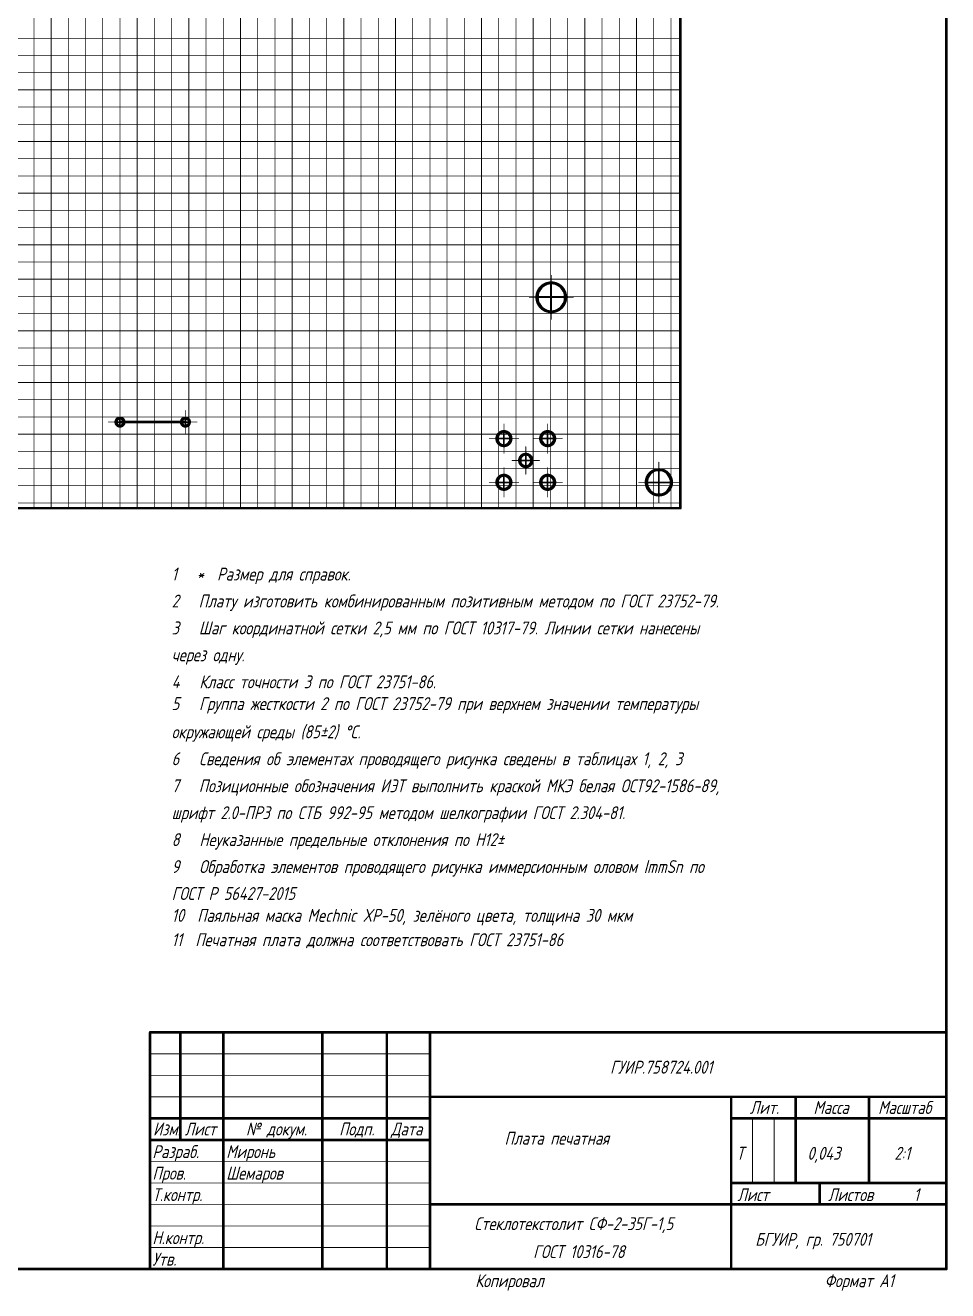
# Model space of a CAD drawing. Header units: millimetres. Extents: x 95 to 923, y 69 to 658.
# Drawn here: x 709.1 to 923.4, y 69 to 363 of the extents above; entities that cross this region are included whole.
import ezdxf

# ---------------------------------------------------------------- set-up
doc = ezdxf.new("R2010")
doc.units = ezdxf.units.MM
for name, color, linetype in [('Mechanical11', 56, 'Continuous'), ('Mechanical12', 56, 'Continuous'), ('Mechanical13', 56, 'Continuous'), ('Mechanical7', 56, 'Continuous'), ('Mechanical9', 56, 'Continuous')]:
    doc.layers.add(name, color=color, linetype=linetype)
doc.styles.add('GOST type A', font='', dxfattribs={"height": 0.2})
doc.styles.get('GOST type A').set_extended_font_data('GOST type A', italic=True)

msp = doc.modelspace()

# ---------------------------------------------------------------- linework, layer by layer
at = {"layer": 'Mechanical11', "color": 7}
for p, q in [((831.34, 299.82), (828.23, 299.82)), ((828.23, 299.82), (828.27, 299.34)), ((828.27, 299.34), (828.38, 298.86)), ((828.38, 298.86), (828.57, 298.41)), ((828.57, 298.41), (828.83, 297.99)), ((828.83, 297.99), (829.14, 297.62)), ((829.14, 297.62), (829.51, 297.31)), ((829.51, 297.31), (829.93, 297.05)), ((829.93, 297.05), (830.38, 296.86)), ((831.34, 296.71), (831.34, 299.82)), ((830.38, 296.86), (830.86, 296.75)), ((830.86, 296.75), (831.34, 296.71)), ((731.14, 270.82), (730.44, 270.82)), ((730.44, 270.82), (730.46, 270.64)), ((730.46, 270.64), (730.53, 270.47)), ((731.32, 271.5), (731.14, 271.53)), ((731.14, 271.53), (731.14, 270.82)), ((731.14, 270.12), (731.14, 270.82)), ((731.14, 270.82), (731.85, 270.82)), ((731.49, 271.43), (731.32, 271.5)), ((731.64, 271.32), (731.49, 271.43)), ((731.75, 271.17), (731.64, 271.32)), ((731.82, 271), (731.75, 271.17)), ((731.85, 270.82), (731.82, 271)), ((746.34, 270.82), (745.64, 270.82)), ((745.64, 270.82), (745.66, 270.64)), ((745.66, 270.64), (745.73, 270.47)), ((746.52, 271.5), (746.34, 271.53)), ((746.34, 271.53), (746.34, 270.82)), ((746.34, 270.12), (746.34, 270.82)), ((746.34, 270.82), (747.05, 270.82)), ((746.69, 271.43), (746.52, 271.5)), ((746.84, 271.32), (746.69, 271.43)), ((746.95, 271.17), (746.84, 271.32)), ((747.02, 271), (746.95, 271.17)), ((747.05, 270.82), (747.02, 271)), ((730.53, 270.47), (730.64, 270.32)), ((730.64, 270.32), (730.79, 270.21)), ((730.79, 270.21), (730.96, 270.14)), ((730.96, 270.14), (731.14, 270.12)), ((745.73, 270.47), (745.84, 270.32)), ((745.84, 270.32), (745.99, 270.21)), ((745.99, 270.21), (746.16, 270.14)), ((746.16, 270.14), (746.34, 270.12)), ((819.12, 267.69), (818.98, 267.35)), ((819.34, 267.98), (819.12, 267.69)), ((819.64, 268.2), (819.34, 267.98)), ((819.98, 268.35), (819.64, 268.2)), ((820.34, 268.39), (819.98, 268.35)), ((820.34, 266.98), (820.34, 268.39)), ((829.28, 267.69), (829.14, 267.35)), ((829.5, 267.98), (829.28, 267.69)), ((829.8, 268.2), (829.5, 267.98)), ((830.14, 268.35), (829.8, 268.2)), ((830.5, 268.39), (830.14, 268.35)), ((830.5, 266.98), (830.5, 268.39)), ((818.98, 267.35), (818.93, 266.98)), ((820.34, 266.98), (818.93, 266.98)), ((818.93, 266.98), (818.98, 266.62)), ((818.93, 266.98), (820.34, 266.98)), ((818.98, 266.62), (819.12, 266.28)), ((819.12, 266.28), (819.34, 265.98)), ((819.34, 265.98), (819.64, 265.76)), ((819.64, 265.76), (819.98, 265.62)), ((819.98, 265.62), (820.34, 265.57)), ((820.34, 265.57), (820.34, 266.98)), ((829.14, 267.35), (829.09, 266.98)), ((830.5, 266.98), (829.09, 266.98)), ((829.09, 266.98), (829.14, 266.62)), ((829.09, 266.98), (830.5, 266.98)), ((829.14, 266.62), (829.28, 266.28)), ((829.28, 266.28), (829.5, 265.98)), ((829.5, 265.98), (829.8, 265.76)), ((829.8, 265.76), (830.14, 265.62)), ((830.14, 265.62), (830.5, 265.57)), ((830.5, 265.57), (830.5, 266.98)), ((824.25, 262.22), (824.21, 261.9)), ((825.42, 261.9), (824.21, 261.9)), ((824.21, 261.9), (824.25, 261.59)), ((824.21, 261.9), (825.42, 261.9)), ((824.37, 262.51), (824.25, 262.22)), ((824.57, 262.76), (824.37, 262.51)), ((824.82, 262.95), (824.57, 262.76)), ((825.11, 263.07), (824.82, 262.95)), ((825.42, 263.11), (825.11, 263.07)), ((825.42, 261.9), (825.42, 263.11)), ((825.42, 261.9), (825.42, 260.69)), ((826.63, 261.9), (825.42, 261.9)), ((825.42, 260.69), (825.42, 261.9)), ((826.59, 261.59), (826.63, 261.9)), ((824.25, 261.59), (824.37, 261.3)), ((824.37, 261.3), (824.57, 261.05)), ((824.57, 261.05), (824.82, 260.85)), ((824.82, 260.85), (825.11, 260.73)), ((825.11, 260.73), (825.42, 260.69)), ((825.42, 260.69), (825.74, 260.73)), ((825.74, 260.73), (826.03, 260.85)), ((826.03, 260.85), (826.28, 261.05)), ((826.28, 261.05), (826.47, 261.3)), ((826.47, 261.3), (826.59, 261.59)), ((856.77, 259.5), (856.34, 259.53)), ((856.34, 259.53), (856.34, 256.82)), ((857.18, 259.4), (856.77, 259.5)), ((857.57, 259.23), (857.18, 259.4)), ((857.93, 259.01), (857.57, 259.23)), ((858.26, 258.74), (857.93, 259.01)), ((818.98, 257.19), (818.93, 256.82)), ((820.34, 256.82), (818.93, 256.82)), ((818.93, 256.82), (818.98, 256.46)), ((818.93, 256.82), (820.34, 256.82)), ((819.12, 257.53), (818.98, 257.19)), ((818.98, 256.46), (819.12, 256.12)), ((819.34, 257.82), (819.12, 257.53)), ((819.12, 256.12), (819.34, 255.82)), ((819.64, 258.04), (819.34, 257.82)), ((819.34, 255.82), (819.64, 255.6)), ((819.98, 258.19), (819.64, 258.04)), ((820.34, 258.23), (819.98, 258.19)), ((820.34, 256.82), (820.34, 258.23)), ((820.34, 255.41), (820.34, 256.82)), ((829.14, 257.19), (829.09, 256.82)), ((830.5, 256.82), (829.09, 256.82)), ((829.09, 256.82), (829.14, 256.46)), ((829.09, 256.82), (830.5, 256.82)), ((829.28, 257.53), (829.14, 257.19)), ((829.14, 256.46), (829.28, 256.12)), ((829.5, 257.82), (829.28, 257.53)), ((829.28, 256.12), (829.5, 255.82)), ((829.8, 258.04), (829.5, 257.82)), ((829.5, 255.82), (829.8, 255.6)), ((830.14, 258.19), (829.8, 258.04)), ((830.5, 258.23), (830.14, 258.19)), ((830.5, 256.82), (830.5, 258.23)), ((830.5, 255.41), (830.5, 256.82)), ((856.34, 256.82), (856.34, 254.11)), ((859.05, 256.82), (856.34, 256.82)), ((856.34, 256.82), (859.05, 256.82)), ((858.53, 258.41), (858.26, 258.74)), ((858.76, 258.05), (858.53, 258.41)), ((858.92, 257.66), (858.76, 258.05)), ((858.76, 255.59), (858.92, 255.98)), ((859.02, 257.25), (858.92, 257.66)), ((858.92, 255.98), (859.02, 256.4)), ((859.05, 256.82), (859.02, 257.25)), ((859.02, 256.4), (859.05, 256.82)), ((819.64, 255.6), (819.98, 255.46)), ((819.98, 255.46), (820.34, 255.41)), ((829.8, 255.6), (830.14, 255.46)), ((830.14, 255.46), (830.5, 255.41)), ((856.34, 254.11), (856.77, 254.15)), ((856.77, 254.15), (857.18, 254.25)), ((857.18, 254.25), (857.57, 254.41)), ((857.57, 254.41), (857.93, 254.63)), ((857.93, 254.63), (858.26, 254.91)), ((858.26, 254.91), (858.53, 255.23)), ((858.53, 255.23), (858.76, 255.59))]:
    msp.add_line(p, q, dxfattribs=at)
at = {"layer": 'Mechanical12', "color": 7}
for p, q in [((830.86, 302.89), (830.38, 302.78)), ((831.34, 302.93), (830.86, 302.89)), ((831.34, 299.82), (831.34, 302.93)), ((831.34, 302.93), (831.34, 299.82)), ((831.83, 302.89), (831.34, 302.93)), ((832.3, 302.78), (831.83, 302.89)), ((828.27, 300.31), (828.23, 299.82)), ((828.38, 300.78), (828.27, 300.31)), ((828.57, 301.23), (828.38, 300.78)), ((828.83, 301.65), (828.57, 301.23)), ((829.14, 302.02), (828.83, 301.65)), ((829.51, 302.34), (829.14, 302.02)), ((829.93, 302.59), (829.51, 302.34)), ((830.38, 302.78), (829.93, 302.59)), ((832.75, 302.59), (832.3, 302.78)), ((833.17, 302.34), (832.75, 302.59)), ((833.54, 302.02), (833.17, 302.34)), ((833.86, 301.65), (833.54, 302.02)), ((834.11, 301.23), (833.86, 301.65)), ((834.3, 300.78), (834.11, 301.23)), ((834.41, 300.31), (834.3, 300.78)), ((834.45, 299.82), (834.41, 300.31)), ((828.23, 299.82), (831.34, 299.82)), ((834.45, 299.82), (831.34, 299.82)), ((831.34, 299.82), (831.34, 296.71)), ((831.34, 299.82), (834.45, 299.82)), ((832.3, 296.86), (832.75, 297.05)), ((832.75, 297.05), (833.17, 297.31)), ((833.17, 297.31), (833.54, 297.62)), ((833.54, 297.62), (833.86, 297.99)), ((833.86, 297.99), (834.11, 298.41)), ((834.11, 298.41), (834.3, 298.86)), ((834.3, 298.86), (834.41, 299.34)), ((834.41, 299.34), (834.45, 299.82)), ((831.34, 296.71), (831.83, 296.75)), ((831.83, 296.75), (832.3, 296.86)), ((730.46, 271), (730.44, 270.82)), ((730.44, 270.82), (731.14, 270.82)), ((730.53, 271.17), (730.46, 271)), ((730.64, 271.32), (730.53, 271.17)), ((730.79, 271.43), (730.64, 271.32)), ((730.96, 271.5), (730.79, 271.43)), ((731.14, 271.53), (730.96, 271.5)), ((731.14, 270.82), (731.14, 271.53)), ((731.85, 270.82), (731.14, 270.82)), ((731.14, 270.82), (731.14, 270.12)), ((731.75, 270.47), (731.82, 270.64)), ((731.82, 270.64), (731.85, 270.82)), ((745.66, 271), (745.64, 270.82)), ((745.64, 270.82), (746.34, 270.82)), ((745.73, 271.17), (745.66, 271)), ((745.84, 271.32), (745.73, 271.17)), ((745.99, 271.43), (745.84, 271.32)), ((746.16, 271.5), (745.99, 271.43)), ((746.34, 271.53), (746.16, 271.5)), ((746.34, 270.82), (746.34, 271.53)), ((747.05, 270.82), (746.34, 270.82)), ((746.34, 270.82), (746.34, 270.12)), ((746.95, 270.47), (747.02, 270.64)), ((747.02, 270.64), (747.05, 270.82)), ((731.14, 270.12), (731.32, 270.14)), ((731.32, 270.14), (731.49, 270.21)), ((731.49, 270.21), (731.64, 270.32)), ((731.64, 270.32), (731.75, 270.47)), ((746.34, 270.12), (746.52, 270.14)), ((746.52, 270.14), (746.69, 270.21)), ((746.69, 270.21), (746.84, 270.32)), ((746.84, 270.32), (746.95, 270.47)), ((820.34, 268.39), (820.34, 266.98)), ((820.71, 268.35), (820.34, 268.39)), ((821.05, 268.2), (820.71, 268.35)), ((821.34, 267.98), (821.05, 268.2)), ((821.56, 267.69), (821.34, 267.98)), ((821.71, 267.35), (821.56, 267.69)), ((830.5, 268.39), (830.5, 266.98)), ((830.87, 268.35), (830.5, 268.39)), ((831.21, 268.2), (830.87, 268.35)), ((831.5, 267.98), (831.21, 268.2)), ((831.72, 267.69), (831.5, 267.98)), ((831.87, 267.35), (831.72, 267.69)), ((821.75, 266.98), (820.34, 266.98)), ((820.34, 266.98), (820.34, 265.57)), ((820.34, 266.98), (821.75, 266.98)), ((820.34, 265.57), (820.71, 265.62)), ((820.71, 265.62), (821.05, 265.76)), ((821.05, 265.76), (821.34, 265.98)), ((821.34, 265.98), (821.56, 266.28)), ((821.56, 266.28), (821.71, 266.62)), ((821.75, 266.98), (821.71, 267.35)), ((821.71, 266.62), (821.75, 266.98)), ((831.91, 266.98), (830.5, 266.98)), ((830.5, 266.98), (830.5, 265.57)), ((830.5, 266.98), (831.91, 266.98)), ((830.5, 265.57), (830.87, 265.62)), ((830.87, 265.62), (831.21, 265.76)), ((831.21, 265.76), (831.5, 265.98)), ((831.5, 265.98), (831.72, 266.28)), ((831.72, 266.28), (831.87, 266.62)), ((831.91, 266.98), (831.87, 267.35)), ((831.87, 266.62), (831.91, 266.98)), ((825.42, 263.11), (825.42, 261.9)), ((825.74, 263.07), (825.42, 263.11)), ((825.42, 261.9), (826.63, 261.9)), ((826.03, 262.95), (825.74, 263.07)), ((826.28, 262.76), (826.03, 262.95)), ((826.47, 262.51), (826.28, 262.76)), ((826.59, 262.22), (826.47, 262.51)), ((826.63, 261.9), (826.59, 262.22)), ((854.75, 259.01), (854.43, 258.74)), ((855.11, 259.23), (854.75, 259.01)), ((855.51, 259.4), (855.11, 259.23)), ((855.92, 259.5), (855.51, 259.4)), ((856.34, 259.53), (855.92, 259.5)), ((856.34, 256.82), (856.34, 259.53)), ((820.34, 258.23), (820.34, 256.82)), ((820.71, 258.19), (820.34, 258.23)), ((821.75, 256.82), (820.34, 256.82)), ((820.34, 256.82), (820.34, 255.41)), ((820.34, 256.82), (821.75, 256.82)), ((821.05, 258.04), (820.71, 258.19)), ((821.34, 257.82), (821.05, 258.04)), ((821.05, 255.6), (821.34, 255.82)), ((821.56, 257.53), (821.34, 257.82)), ((821.34, 255.82), (821.56, 256.12)), ((821.71, 257.19), (821.56, 257.53)), ((821.56, 256.12), (821.71, 256.46)), ((821.75, 256.82), (821.71, 257.19)), ((821.71, 256.46), (821.75, 256.82)), ((830.5, 258.23), (830.5, 256.82)), ((830.87, 258.19), (830.5, 258.23)), ((831.91, 256.82), (830.5, 256.82)), ((830.5, 256.82), (830.5, 255.41)), ((830.5, 256.82), (831.91, 256.82)), ((831.21, 258.04), (830.87, 258.19)), ((831.5, 257.82), (831.21, 258.04)), ((831.21, 255.6), (831.5, 255.82)), ((831.72, 257.53), (831.5, 257.82)), ((831.5, 255.82), (831.72, 256.12)), ((831.87, 257.19), (831.72, 257.53)), ((831.72, 256.12), (831.87, 256.46)), ((831.91, 256.82), (831.87, 257.19)), ((831.87, 256.46), (831.91, 256.82)), ((853.67, 257.25), (853.63, 256.82)), ((856.34, 256.82), (853.63, 256.82)), ((853.63, 256.82), (853.67, 256.4)), ((853.63, 256.82), (856.34, 256.82)), ((853.77, 257.66), (853.67, 257.25)), ((853.67, 256.4), (853.77, 255.98)), ((853.93, 258.05), (853.77, 257.66)), ((853.77, 255.98), (853.93, 255.59)), ((854.15, 258.41), (853.93, 258.05)), ((854.43, 258.74), (854.15, 258.41)), ((856.34, 254.11), (856.34, 256.82)), ((820.34, 255.41), (820.71, 255.46)), ((820.71, 255.46), (821.05, 255.6)), ((830.5, 255.41), (830.87, 255.46)), ((830.87, 255.46), (831.21, 255.6)), ((853.93, 255.59), (854.15, 255.23)), ((854.15, 255.23), (854.43, 254.91)), ((854.43, 254.91), (854.75, 254.63)), ((854.75, 254.63), (855.11, 254.41)), ((855.11, 254.41), (855.51, 254.25)), ((855.51, 254.25), (855.92, 254.15)), ((855.92, 254.15), (856.34, 254.11))]:
    msp.add_line(p, q, dxfattribs=at)
for points, const_width in [([(861.34, 612.02), (861.34, 250.82)], 0.6), ([(861.34, 612.02), (861.34, 250.82)], 0.6), ([(731.14, 270.82), (746.34, 270.82)], 0.646), ([(619.14, 250.82), (861.34, 250.82)], 0.6), ([(619.14, 250.82), (861.34, 250.82)], 0.6)]:
    msp.add_lwpolyline(points, dxfattribs=dict(at, const_width=const_width))
for points, const_width in [([(834.74, 299.82, 1), (827.94, 299.82, 1)], 0.6), ([(827.79, 299.82, 1), (828.09, 299.82, 1)], 0.3), ([(834.59, 299.82, 1), (834.89, 299.82, 1)], 0.3), ([(732.14, 270.82, 1), (730.14, 270.82, 1)], 0.6), ([(729.99, 270.82, 1), (730.29, 270.82, 1)], 0.3), ([(730.98, 270.82, 1), (731.3, 270.82, 1)], 0.323), ([(731.99, 270.82, 1), (732.29, 270.82, 1)], 0.3), ([(747.34, 270.82, 1), (745.34, 270.82, 1)], 0.6), ([(745.19, 270.82, 1), (745.49, 270.82, 1)], 0.3), ([(746.18, 270.82, 1), (746.5, 270.82, 1)], 0.323), ([(747.19, 270.82, 1), (747.49, 270.82, 1)], 0.3), ([(822.04, 266.98, 1), (818.64, 266.98, 1)], 0.6), ([(832.2, 266.98, 1), (828.8, 266.98, 1)], 0.6), ([(818.49, 266.98, 1), (818.79, 266.98, 1)], 0.3), ([(821.89, 266.98, 1), (822.19, 266.98, 1)], 0.3), ([(828.65, 266.98, 1), (828.95, 266.98, 1)], 0.3), ([(832.05, 266.98, 1), (832.35, 266.98, 1)], 0.3), ([(826.92, 261.9, 1), (823.92, 261.9, 1)], 0.6), ([(823.77, 261.9, 1), (824.07, 261.9, 1)], 0.3), ([(826.77, 261.9, 1), (827.07, 261.9, 1)], 0.3), ([(822.04, 256.82, 1), (818.64, 256.82, 1)], 0.6), ([(832.2, 256.82, 1), (828.8, 256.82, 1)], 0.6), ([(859.34, 256.82, 1), (853.34, 256.82, 1)], 0.6), ([(818.49, 256.82, 1), (818.79, 256.82, 1)], 0.3), ([(821.89, 256.82, 1), (822.19, 256.82, 1)], 0.3), ([(828.65, 256.82, 1), (828.95, 256.82, 1)], 0.3), ([(832.05, 256.82, 1), (832.35, 256.82, 1)], 0.3), ([(853.19, 256.82, 1), (853.49, 256.82, 1)], 0.3), ([(859.19, 256.82, 1), (859.49, 256.82, 1)], 0.3), ([(861.19, 250.82, 1), (861.49, 250.82, 1)], 0.3), ([(861.19, 250.82, 1), (861.49, 250.82, 1)], 0.3), ([(861.19, 250.82, 1), (861.49, 250.82, 1)], 0.3), ([(861.19, 250.82, 1), (861.49, 250.82, 1)], 0.3)]:
    msp.add_lwpolyline(points, format="xyb", close=True, dxfattribs=dict(at, const_width=const_width))
at = {"layer": 'Mechanical13', "color": 7}
for points, const_width in [([(923.14, 74.02), (923.14, 658.02)], 0.6), ([(923.14, 129.02), (923.14, 137.02)], 0.6), ([(738.14, 129.02), (923.14, 129.02)], 0.6), ([(738.14, 74.02), (738.14, 129.02)], 0.6), ([(745.14, 104.02), (745.14, 129.02)], 0.6), ([(755.14, 74.02), (755.14, 129.02)], 0.6), ([(778.14, 74.02), (778.14, 129.02)], 0.6), ([(793.14, 74.02), (793.14, 129.02)], 0.6), ([(803.14, 129.02), (923.14, 129.02)], 0.6), ([(803.14, 74.02), (803.14, 129.02)], 0.6), ([(738.14, 124.02), (803.14, 124.02)], 0.18), ([(738.14, 119.02), (803.14, 119.02)], 0.18), ([(738.14, 114.02), (803.14, 114.02)], 0.18), ([(803.14, 114.02), (923.14, 114.02)], 0.6), ([(873.14, 74.02), (873.14, 114.02)], 0.6), ([(888.14, 94.02), (888.14, 114.02)], 0.6), ([(905.14, 94.02), (905.14, 114.02)], 0.6), ([(738.14, 109.02), (803.14, 109.02)], 0.6), ([(873.14, 109.02), (888.14, 109.02)], 0.6), ([(878.1, 94.02), (878.1, 109.02)], 0.18), ([(883.12, 94.02), (883.12, 109.02)], 0.18), ([(888.14, 109.02), (923.14, 109.02)], 0.6), ([(738.14, 104.02), (803.14, 104.02)], 0.6), ([(738.14, 99.02), (803.14, 99.02)], 0.18), ([(738.14, 94.02), (803.14, 94.02)], 0.18), ([(873.14, 94.02), (923.14, 94.02)], 0.6), ([(893.71, 89.02), (893.71, 94.02)], 0.6), ([(738.14, 89.02), (803.14, 89.02)], 0.18), ([(803.14, 89.02), (873.14, 89.02)], 0.6), ([(873.14, 89.02), (923.14, 89.02)], 0.6), ([(738.14, 84.02), (803.14, 84.02)], 0.18), ([(738.14, 79.02), (803.14, 79.02)], 0.18), ([(107.14, 74.02), (923.14, 74.02)], 0.6)]:
    msp.add_lwpolyline(points, dxfattribs=dict(at, const_width=const_width))
for points, const_width in [([(922.99, 137.02, 1), (923.29, 137.02, 1)], 0.3), ([(737.99, 129.02, 1), (738.29, 129.02, 1)], 0.3), ([(737.99, 129.02, 1), (738.29, 129.02, 1)], 0.3), ([(744.99, 129.02, 1), (745.29, 129.02, 1)], 0.3), ([(754.99, 129.02, 1), (755.29, 129.02, 1)], 0.3), ([(777.99, 129.02, 1), (778.29, 129.02, 1)], 0.3), ([(792.99, 129.02, 1), (793.29, 129.02, 1)], 0.3), ([(802.99, 129.02, 1), (803.29, 129.02, 1)], 0.3), ([(802.99, 129.02, 1), (803.29, 129.02, 1)], 0.3), ([(922.99, 129.02, 1), (923.29, 129.02, 1)], 0.3), ([(922.99, 129.02, 1), (923.29, 129.02, 1)], 0.3), ([(922.99, 129.02, 1), (923.29, 129.02, 1)], 0.3), ([(738.1, 124.02, 1), (738.19, 124.02, 1)], 0.09), ([(803.1, 124.02, 1), (803.19, 124.02, 1)], 0.09), ([(738.1, 119.02, 1), (738.19, 119.02, 1)], 0.09), ([(803.1, 119.02, 1), (803.19, 119.02, 1)], 0.09), ([(738.1, 114.02, 1), (738.19, 114.02, 1)], 0.09), ([(802.99, 114.02, 1), (803.29, 114.02, 1)], 0.3), ([(803.1, 114.02, 1), (803.19, 114.02, 1)], 0.09), ([(872.99, 114.02, 1), (873.29, 114.02, 1)], 0.3), ([(887.99, 114.02, 1), (888.29, 114.02, 1)], 0.3), ([(904.99, 114.02, 1), (905.29, 114.02, 1)], 0.3), ([(922.99, 114.02, 1), (923.29, 114.02, 1)], 0.3), ([(737.99, 109.02, 1), (738.29, 109.02, 1)], 0.3), ([(802.99, 109.02, 1), (803.29, 109.02, 1)], 0.3), ([(872.99, 109.02, 1), (873.29, 109.02, 1)], 0.3), ([(878.06, 109.02, 1), (878.15, 109.02, 1)], 0.09), ([(883.08, 109.02, 1), (883.17, 109.02, 1)], 0.09), ([(887.99, 109.02, 1), (888.29, 109.02, 1)], 0.3), ([(887.99, 109.02, 1), (888.29, 109.02, 1)], 0.3), ([(922.99, 109.02, 1), (923.29, 109.02, 1)], 0.3), ([(737.99, 104.02, 1), (738.29, 104.02, 1)], 0.3), ([(744.99, 104.02, 1), (745.29, 104.02, 1)], 0.3), ([(802.99, 104.02, 1), (803.29, 104.02, 1)], 0.3), ([(738.1, 99.02, 1), (738.19, 99.02, 1)], 0.09), ([(803.1, 99.02, 1), (803.19, 99.02, 1)], 0.09), ([(738.1, 94.02, 1), (738.19, 94.02, 1)], 0.09), ([(803.1, 94.02, 1), (803.19, 94.02, 1)], 0.09), ([(872.99, 94.02, 1), (873.29, 94.02, 1)], 0.3), ([(878.06, 94.02, 1), (878.15, 94.02, 1)], 0.09), ([(883.08, 94.02, 1), (883.17, 94.02, 1)], 0.09), ([(887.99, 94.02, 1), (888.29, 94.02, 1)], 0.3), ([(893.56, 94.02, 1), (893.86, 94.02, 1)], 0.3), ([(904.99, 94.02, 1), (905.29, 94.02, 1)], 0.3), ([(922.99, 94.02, 1), (923.29, 94.02, 1)], 0.3), ([(738.1, 89.02, 1), (738.19, 89.02, 1)], 0.09), ([(802.99, 89.02, 1), (803.29, 89.02, 1)], 0.3), ([(803.1, 89.02, 1), (803.19, 89.02, 1)], 0.09), ([(872.99, 89.02, 1), (873.29, 89.02, 1)], 0.3), ([(872.99, 89.02, 1), (873.29, 89.02, 1)], 0.3), ([(893.56, 89.02, 1), (893.86, 89.02, 1)], 0.3), ([(922.99, 89.02, 1), (923.29, 89.02, 1)], 0.3), ([(738.1, 84.02, 1), (738.19, 84.02, 1)], 0.09), ([(803.1, 84.02, 1), (803.19, 84.02, 1)], 0.09), ([(738.1, 79.02, 1), (738.19, 79.02, 1)], 0.09), ([(803.1, 79.02, 1), (803.19, 79.02, 1)], 0.09), ([(737.99, 74.02, 1), (738.29, 74.02, 1)], 0.3), ([(754.99, 74.02, 1), (755.29, 74.02, 1)], 0.3), ([(777.99, 74.02, 1), (778.29, 74.02, 1)], 0.3), ([(792.99, 74.02, 1), (793.29, 74.02, 1)], 0.3), ([(802.99, 74.02, 1), (803.29, 74.02, 1)], 0.3), ([(872.99, 74.02, 1), (873.29, 74.02, 1)], 0.3), ([(922.99, 74.02, 1), (923.29, 74.02, 1)], 0.3), ([(922.99, 74.02, 1), (923.29, 74.02, 1)], 0.3)]:
    msp.add_lwpolyline(points, format="xyb", close=True, dxfattribs=dict(at, const_width=const_width))
at = {"layer": 'Mechanical7', "color": 7, "const_width": 0.18}
for points in [[(831.34, 294.72), (831.34, 304.92)], [(826.24, 299.82), (836.44, 299.82)], [(731.14, 268.12), (731.14, 273.52)], [(746.34, 268.12), (746.34, 273.52)], [(728.44, 270.82), (733.84, 270.82)], [(743.64, 270.82), (749.04, 270.82)], [(820.34, 263.58), (820.34, 270.38)], [(830.5, 263.58), (830.5, 270.38)], [(816.94, 266.98), (823.74, 266.98)], [(825.42, 258.7), (825.42, 265.1)], [(827.1, 266.98), (833.9, 266.98)], [(822.22, 261.9), (828.62, 261.9)], [(820.34, 253.42), (820.34, 260.22)], [(830.5, 253.42), (830.5, 260.22)], [(856.34, 252.12), (856.34, 261.52)], [(816.94, 256.82), (823.74, 256.82)], [(827.1, 256.82), (833.9, 256.82)], [(851.64, 256.82), (861.04, 256.82)]]:
    msp.add_lwpolyline(points, dxfattribs=at)
at = {"layer": 'Mechanical7', "color": 7, "const_width": 0.09}
for points in [[(831.3, 304.92, 1), (831.39, 304.92, 1)], [(826.2, 299.82, 1), (826.29, 299.82, 1)], [(836.4, 299.82, 1), (836.49, 299.82, 1)], [(831.3, 294.72, 1), (831.39, 294.72, 1)], [(731.1, 273.52, 1), (731.19, 273.52, 1)], [(746.3, 273.52, 1), (746.39, 273.52, 1)], [(728.4, 270.82, 1), (728.49, 270.82, 1)], [(733.8, 270.82, 1), (733.89, 270.82, 1)], [(743.6, 270.82, 1), (743.69, 270.82, 1)], [(749, 270.82, 1), (749.09, 270.82, 1)], [(731.1, 268.12, 1), (731.19, 268.12, 1)], [(746.3, 268.12, 1), (746.39, 268.12, 1)], [(820.3, 270.38, 1), (820.39, 270.38, 1)], [(830.46, 270.38, 1), (830.55, 270.38, 1)], [(816.9, 266.98, 1), (816.99, 266.98, 1)], [(823.7, 266.98, 1), (823.79, 266.98, 1)], [(825.38, 265.1, 1), (825.47, 265.1, 1)], [(827.06, 266.98, 1), (827.15, 266.98, 1)], [(833.86, 266.98, 1), (833.95, 266.98, 1)], [(820.3, 263.58, 1), (820.39, 263.58, 1)], [(822.18, 261.9, 1), (822.27, 261.9, 1)], [(828.58, 261.9, 1), (828.67, 261.9, 1)], [(830.46, 263.58, 1), (830.55, 263.58, 1)], [(820.3, 260.22, 1), (820.39, 260.22, 1)], [(825.38, 258.7, 1), (825.47, 258.7, 1)], [(830.46, 260.22, 1), (830.55, 260.22, 1)], [(856.3, 261.52, 1), (856.39, 261.52, 1)], [(816.9, 256.82, 1), (816.99, 256.82, 1)], [(823.7, 256.82, 1), (823.79, 256.82, 1)], [(827.06, 256.82, 1), (827.15, 256.82, 1)], [(833.86, 256.82, 1), (833.95, 256.82, 1)], [(851.6, 256.82, 1), (851.69, 256.82, 1)], [(861, 256.82, 1), (861.09, 256.82, 1)], [(820.3, 253.42, 1), (820.39, 253.42, 1)], [(830.46, 253.42, 1), (830.55, 253.42, 1)], [(856.3, 252.12, 1), (856.39, 252.12, 1)]]:
    msp.add_lwpolyline(points, format="xyb", close=True, dxfattribs=at)
at = {"layer": 'Mechanical9', "color": 7, "const_width": 0.18}
for points in [[(711.14, 250.82), (711.14, 612.02)], [(715.14, 250.82), (715.14, 612.02)], [(719.14, 250.82), (719.14, 612.02)], [(723.14, 250.82), (723.14, 612.02)], [(727.14, 250.82), (727.14, 612.02)], [(731.14, 250.82), (731.14, 612.02)], [(735.14, 250.82), (735.14, 612.02)], [(739.14, 250.82), (739.14, 612.02)], [(743.14, 250.82), (743.14, 612.02)], [(747.14, 250.82), (747.14, 612.02)], [(751.14, 250.82), (751.14, 612.02)], [(755.14, 250.82), (755.14, 612.02)], [(759.14, 250.82), (759.14, 612.02)], [(763.14, 250.82), (763.14, 612.02)], [(767.14, 250.82), (767.14, 612.02)], [(771.14, 250.82), (771.14, 612.02)], [(775.14, 250.82), (775.14, 612.02)], [(779.14, 250.82), (779.14, 612.02)], [(783.14, 250.82), (783.14, 612.02)], [(787.14, 250.82), (787.14, 612.02)], [(791.14, 250.82), (791.14, 612.02)], [(795.14, 250.82), (795.14, 612.02)], [(799.14, 250.82), (799.14, 612.02)], [(803.14, 250.82), (803.14, 612.02)], [(807.14, 250.82), (807.14, 612.02)], [(811.14, 250.82), (811.14, 612.02)], [(815.14, 250.82), (815.14, 612.02)], [(819.14, 250.82), (819.14, 612.02)], [(823.14, 250.82), (823.14, 612.02)], [(827.14, 250.82), (827.14, 612.02)], [(831.14, 250.82), (831.14, 612.02)], [(835.14, 250.82), (835.14, 612.02)], [(839.14, 250.82), (839.14, 612.02)], [(843.14, 250.82), (843.14, 612.02)], [(847.14, 250.82), (847.14, 612.02)], [(851.14, 250.82), (851.14, 612.02)], [(855.14, 250.82), (855.14, 612.02)], [(859.14, 250.82), (859.14, 612.02)], [(861.34, 250.82), (861.34, 612.02)], [(619.14, 360.02), (861.34, 360.02)], [(619.14, 356.02), (861.34, 356.02)], [(619.14, 352.02), (861.34, 352.02)], [(619.14, 348.02), (861.34, 348.02)], [(619.14, 344.02), (861.34, 344.02)], [(619.14, 340.02), (861.34, 340.02)], [(619.14, 336.02), (861.34, 336.02)], [(619.14, 332.02), (861.34, 332.02)], [(619.14, 328.02), (861.34, 328.02)], [(619.14, 324.02), (861.34, 324.02)], [(619.14, 320.02), (861.34, 320.02)], [(619.14, 316.02), (861.34, 316.02)], [(619.14, 312.02), (861.34, 312.02)], [(619.14, 308.02), (861.34, 308.02)], [(619.14, 304.02), (861.34, 304.02)], [(619.14, 300.02), (861.34, 300.02)], [(619.14, 296.02), (861.34, 296.02)], [(619.14, 292.02), (861.34, 292.02)], [(619.14, 288.02), (861.34, 288.02)], [(619.14, 284.02), (861.34, 284.02)], [(619.14, 280.02), (861.34, 280.02)], [(619.14, 276.02), (861.34, 276.02)], [(619.14, 272.02), (861.34, 272.02)], [(619.14, 268.02), (861.34, 268.02)], [(619.14, 264.02), (861.34, 264.02)], [(619.14, 260.02), (861.34, 260.02)], [(619.14, 256.02), (861.34, 256.02)], [(619.14, 252.02), (861.34, 252.02)], [(619.14, 250.82), (861.34, 250.82)]]:
    msp.add_lwpolyline(points, dxfattribs=at)
at = {"layer": 'Mechanical9', "color": 7, "const_width": 0.09}
for points in [[(861.3, 360.02, 1), (861.39, 360.02, 1)], [(861.3, 356.02, 1), (861.39, 356.02, 1)], [(861.3, 352.02, 1), (861.39, 352.02, 1)], [(861.3, 348.02, 1), (861.39, 348.02, 1)], [(861.3, 344.02, 1), (861.39, 344.02, 1)], [(861.3, 340.02, 1), (861.39, 340.02, 1)], [(861.3, 336.02, 1), (861.39, 336.02, 1)], [(861.3, 332.02, 1), (861.39, 332.02, 1)], [(861.3, 328.02, 1), (861.39, 328.02, 1)], [(861.3, 324.02, 1), (861.39, 324.02, 1)], [(861.3, 320.02, 1), (861.39, 320.02, 1)], [(861.3, 316.02, 1), (861.39, 316.02, 1)], [(861.3, 312.02, 1), (861.39, 312.02, 1)], [(861.3, 308.02, 1), (861.39, 308.02, 1)], [(861.3, 304.02, 1), (861.39, 304.02, 1)], [(861.3, 300.02, 1), (861.39, 300.02, 1)], [(861.3, 296.02, 1), (861.39, 296.02, 1)], [(861.3, 292.02, 1), (861.39, 292.02, 1)], [(861.3, 288.02, 1), (861.39, 288.02, 1)], [(861.3, 284.02, 1), (861.39, 284.02, 1)], [(861.3, 280.02, 1), (861.39, 280.02, 1)], [(861.3, 276.02, 1), (861.39, 276.02, 1)], [(861.3, 272.02, 1), (861.39, 272.02, 1)], [(861.3, 268.02, 1), (861.39, 268.02, 1)], [(861.3, 264.02, 1), (861.39, 264.02, 1)], [(861.3, 260.02, 1), (861.39, 260.02, 1)], [(861.3, 256.02, 1), (861.39, 256.02, 1)], [(711.1, 250.82, 1), (711.19, 250.82, 1)], [(715.1, 250.82, 1), (715.19, 250.82, 1)], [(719.1, 250.82, 1), (719.19, 250.82, 1)], [(723.1, 250.82, 1), (723.19, 250.82, 1)], [(727.1, 250.82, 1), (727.19, 250.82, 1)], [(731.1, 250.82, 1), (731.19, 250.82, 1)], [(735.1, 250.82, 1), (735.19, 250.82, 1)], [(739.1, 250.82, 1), (739.19, 250.82, 1)], [(743.1, 250.82, 1), (743.19, 250.82, 1)], [(747.1, 250.82, 1), (747.19, 250.82, 1)], [(751.1, 250.82, 1), (751.19, 250.82, 1)], [(755.1, 250.82, 1), (755.19, 250.82, 1)], [(759.1, 250.82, 1), (759.19, 250.82, 1)], [(763.1, 250.82, 1), (763.19, 250.82, 1)], [(767.1, 250.82, 1), (767.19, 250.82, 1)], [(771.1, 250.82, 1), (771.19, 250.82, 1)], [(775.1, 250.82, 1), (775.19, 250.82, 1)], [(779.1, 250.82, 1), (779.19, 250.82, 1)], [(783.1, 250.82, 1), (783.19, 250.82, 1)], [(787.1, 250.82, 1), (787.19, 250.82, 1)], [(791.1, 250.82, 1), (791.19, 250.82, 1)], [(795.1, 250.82, 1), (795.19, 250.82, 1)], [(799.1, 250.82, 1), (799.19, 250.82, 1)], [(803.1, 250.82, 1), (803.19, 250.82, 1)], [(807.1, 250.82, 1), (807.19, 250.82, 1)], [(811.1, 250.82, 1), (811.19, 250.82, 1)], [(815.1, 250.82, 1), (815.19, 250.82, 1)], [(819.1, 250.82, 1), (819.19, 250.82, 1)], [(823.1, 250.82, 1), (823.19, 250.82, 1)], [(827.1, 250.82, 1), (827.19, 250.82, 1)], [(831.1, 250.82, 1), (831.19, 250.82, 1)], [(835.1, 250.82, 1), (835.19, 250.82, 1)], [(839.1, 250.82, 1), (839.19, 250.82, 1)], [(843.1, 250.82, 1), (843.19, 250.82, 1)], [(847.1, 250.82, 1), (847.19, 250.82, 1)], [(851.1, 250.82, 1), (851.19, 250.82, 1)], [(855.1, 250.82, 1), (855.19, 250.82, 1)], [(859.1, 250.82, 1), (859.19, 250.82, 1)], [(861.3, 252.02, 1), (861.39, 252.02, 1)], [(861.3, 250.82, 1), (861.39, 250.82, 1)], [(861.3, 250.82, 1), (861.39, 250.82, 1)]]:
    msp.add_lwpolyline(points, format="xyb", close=True, dxfattribs=at)

# ---------------------------------------------------------------- texts
at = {"layer": 'Mechanical13', "color": 7, "style": 'GOST type A'}
for s, p in [('1   *  Размер для справок.', (743.14, 234)), ('2   Плату изготовить комбинированным позитивным методом по ГОСТ 23752-79.', (743.14, 227.74)), ('3   Шаг координатной сетки 2,5 мм по ГОСТ 10317-79. Линии сетки нанесены', (743.14, 221.48)), ('через одну.', (743.14, 215.22)), ('4   Класс точности 3 по ГОСТ 23751-86.', (743.14, 208.96)), ('5   Группа жесткости 2 по ГОСТ 23752-79 при верхнем значении температуры', (743.14, 203.9)), ('окружающей среды (85±2) °С.', (743.14, 197.34)), ('6   Сведения об элементах проводящего рисунка сведены в таблицах 1, 2, 3', (743.14, 191.08)), ('7   Позиционные обозначения ИЭТ выполнить краской МКЭ белая ОСТ92-1586-89,', (743.14, 184.81)), ('шрифт 2.0-ПРЗ по СТБ 992-95 методом шелкографии ГОСТ 2.304-81.', (743.14, 178.55)), ('8   Неуказанные предельные отклонения по Н12±', (743.14, 172.29)), ('9   Обработка элементов проводящего рисунка иммерсионным оловом ImmSn по', (743.14, 166.03)), ('ГОСТ Р 56427-2015', (743.14, 159.77)), ('10  Паяльная маска Mechnic XP-50, зелёного цвета, толщина 30 мкм', (743.14, 154.69)), ('11  Печатная плата должна соответствовать ГОСТ 23751-86', (743.14, 149.03)), ('ГУИР.758724.001', (845.01, 119.41)), ('Лит.', (877.47, 110.05)), ('Масса', (892.25, 110.05)), ('Масштаб', (907.28, 110.05)), ('Изм.', (738.83, 105.05)), ('Лист', (746.17, 105.05)), ('№ докум.', (760.41, 105.05)), ('Подп.', (782.06, 105.05)), ('Дата', (794.11, 105.05)), ('Плата печатная', (820.48, 102.91)), ('Разраб.', (738.67, 99.79)), ('Миронь', (755.82, 99.79)), ('Т', (874.37, 99.41)), ('0,043', (890.84, 99.41)), ('2:1', (911.06, 99.41)), ('Пров.', (738.67, 94.79)), ('Шемаров', (755.82, 94.79)), ('Т.контр.', (738.67, 89.79)), ('Лист', (874.58, 89.79)), ('Листов', (895.63, 89.79)), ('1', (915.56, 89.79)), ('Стеклотекстолит СФ-2-35Г-1,5', (813.46, 83.05)), ('Н.контр.', (738.67, 79.79)), ('БГУИР, гр. 750701', (878.72, 79.41)), ('ГОСТ 10316-78', (827.13, 76.55)), ('Утв.', (738.67, 74.79)), ('Копировал', (813.67, 69.79)), ('Формат А1', (894.85, 69.79))]:
    msp.add_text(s, height=3, dxfattribs=at).set_placement(p)

doc.saveas('drawing.dxf')
